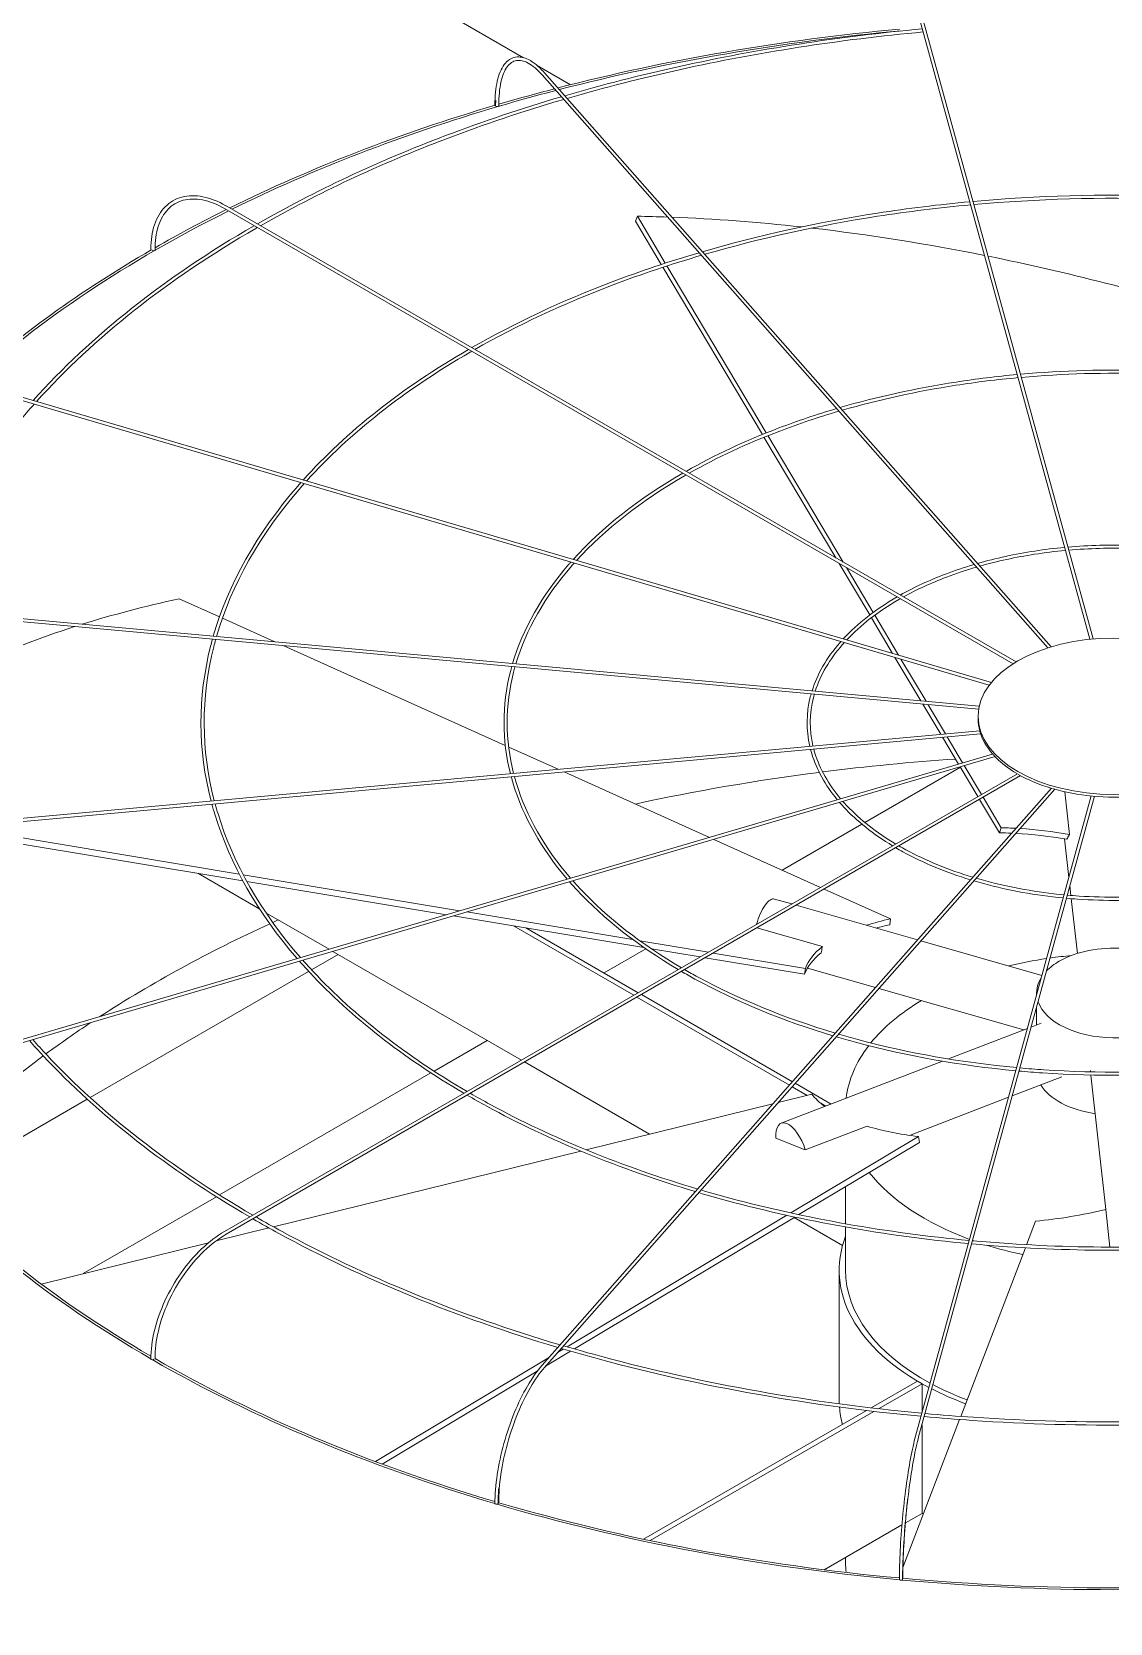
# Model space of a CAD drawing. Header units: millimetres. Extents: x -312439 to 477422, y -331570 to 212570.
# Drawn here: x 397378.9 to 397586.8, y 107644.1 to 107950.9 of the extents above; entities that cross this region are included whole.
import ezdxf

# ---------------------------------------------------------------- set-up
doc = ezdxf.new("R2010")
doc.units = ezdxf.units.MM

msp = doc.modelspace()

# ---------------------------------------------------------------- linework, layer by layer
at = {"color": 3, "linetype": 'Continuous', "lineweight": 0, "extrusion": (0, 0.816497, 0.57735)}
msp.add_line((397473.689, 107945.953), (397355.079, 108014.433), dxfattribs=at)
at = {"color": 0, "linetype": 'Continuous', "lineweight": 0, "extrusion": (0, 0.816497, 0.57735)}
for p, q in [((397549.255, 107956.283), (397582.848, 107833.828)), ((397583.467, 107833.887), (397549.846, 107956.445)), ((397482.719, 107940.739), (397476.297, 107944.447)), ((397477.247, 107942.641), (397574.747, 107832.162)), ((397575.388, 107832.361), (397477.706, 107943.046)), ((397568.637, 107829.451), (397416.32, 107917.391)), ((397416.014, 107916.861), (397568.046, 107829.085)), ((397495.246, 107914.418), (397495.617, 107915.385)), ((397500.209, 107906.077), (397495.246, 107914.418)), ((397495.617, 107915.385), (397501, 107906.337)), ((397519.71, 107873.303), (397500.53, 107905.538)), ((397501.321, 107905.797), (397520.472, 107873.611)), ((397371.537, 107881.435), (397563.467, 107824.974)), ((397563.876, 107825.492), (397371.709, 107882.023)), ((397533.852, 107849.534), (397520.026, 107872.77)), ((397520.789, 107873.078), (397535.292, 107848.702)), ((397540.418, 107838.499), (397534.493, 107848.457)), ((397535.933, 107847.625), (397541.072, 107838.988)), ((397415.057, 107838.137), (397407.299, 107841.629)), ((397348.177, 107839.812), (397561.418, 107820.313)), ((397561.532, 107820.917), (397348.233, 107840.422)), ((397425.725, 107833.336), (397415.618, 107837.885)), ((397544.822, 107831.097), (397540.733, 107837.969)), ((397541.387, 107838.459), (397545.968, 107830.76)), ((397470.155, 107813.34), (397427.44, 107832.564)), ((397550.266, 107821.947), (397545.282, 107830.324)), ((397546.428, 107829.986), (397551.266, 107821.856)), ((397554.102, 107815.499), (397550.653, 107821.297)), ((397551.653, 107821.206), (397554.999, 107815.581)), ((397561.619, 107816.187), (397348.177, 107796.669)), ((397561.315, 107818.479), (397561.315, 107818.979)), ((397348.233, 107796.059), (397561.799, 107815.588)), ((397480.342, 107808.754), (397470.805, 107813.047)), ((397557.519, 107809.757), (397554.449, 107814.916)), ((397555.346, 107814.998), (397558.324, 107809.994)), ((397564.106, 107811.695), (397371.537, 107755.046)), ((397371.709, 107754.458), (397564.566, 107811.192)), ((397416.014, 107719.62), (397568.868, 107807.87)), ((397569.487, 107807.521), (397416.32, 107719.09)), ((397509.5, 107795.631), (397481.478, 107808.243)), ((397539.465, 107798.501), (397557.888, 107809.137)), ((397561.256, 107803.476), (397557.842, 107809.214)), ((397558.647, 107809.451), (397561.96, 107803.882)), ((397477.247, 107693.84), (397575.423, 107805.085)), ((397477.706, 107693.435), (397576.074, 107804.897)), ((397578.924, 107796.203), (397578.011, 107804.412)), ((397549.255, 107680.198), (397583.109, 107803.603)), ((397549.846, 107680.036), (397583.728, 107803.548)), ((397565.4, 107796.511), (397561.569, 107802.95)), ((397562.273, 107803.356), (397565.771, 107797.478)), ((397523.546, 107789.31), (397538.899, 107798.174)), ((397419.562, 107787.252), (397360.13, 107797.147)), ((397364.677, 107797.563), (397418.88, 107788.538)), ((397530.949, 107785.978), (397510.358, 107795.245)), ((397565.4, 107796.511), (397565.771, 107797.478)), ((397577.98, 107795.332), (397578.805, 107787.915)), ((397422.826, 107781.79), (397410.853, 107788.702)), ((397419.637, 107788.412), (397461.352, 107781.467)), ((397458.807, 107780.719), (397420.33, 107787.124)), ((397544.421, 107779.914), (397531.637, 107785.668)), ((397578.988, 107786.267), (397579.193, 107784.427)), ((397522.07, 107783.739), (397525.416, 107782.784)), ((397526.235, 107782.55), (397549.635, 107775.865)), ((397579.262, 107783.807), (397580.436, 107773.24)), ((397436.2, 107774.068), (397424.018, 107781.101)), ((397496.886, 107774.379), (397460.192, 107780.488)), ((397462.738, 107781.237), (397494.767, 107775.904)), ((397544.257, 107778.769), (397544.421, 107779.914)), ((397471.708, 107778.571), (397494.913, 107765.173)), ((397495.78, 107765.673), (397474.142, 107778.165)), ((397518.667, 107778.18), (397531.289, 107774.574)), ((397473.26, 107752.671), (397436.932, 107773.645)), ((397489.192, 107769.476), (397497.248, 107774.127)), ((397496.111, 107775.68), (397509.307, 107773.483)), ((397507.731, 107772.573), (397498.31, 107774.142)), ((397510.258, 107773.325), (397528.007, 107770.37)), ((397550.288, 107775.678), (397573.619, 107769.013)), ((397432.79, 107770.097), (397437.934, 107773.067)), ((397527.842, 107769.225), (397508.682, 107772.415)), ((397527.842, 107769.225), (397528.007, 107770.37)), ((397528.408, 107770.431), (397541.532, 107766.682)), ((397390.116, 107745.459), (397432.246, 107769.783)), ((397495.526, 107764.819), (397524.914, 107747.852)), ((397525.499, 107748.515), (397496.392, 107765.319)), ((397542.184, 107766.496), (397570.139, 107758.51)), ((397572.574, 107765.632), (397572.574, 107765.202)), ((397572.574, 107762.887), (397572.574, 107759.446)), ((397555.58, 107752.91), (397570.809, 107758.767)), ((397571.519, 107759.04), (397573.463, 107759.788)), ((397456.418, 107750.554), (397466.673, 107756.474)), ((397497.975, 107738.402), (397473.873, 107752.318)), ((397523.356, 107740.515), (397554.453, 107752.476)), ((397415.062, 107726.677), (397455.822, 107750.21)), ((397567.886, 107745.798), (397577.432, 107749.47)), ((397582.975, 107750.407), (397582.948, 107750.649)), ((397585.923, 107723.892), (397583.044, 107749.793)), ((397529.264, 107746.11), (397522.784, 107744.514)), ((397525.455, 107747.54), (397528.33, 107745.88)), ((397532.958, 107744.208), (397526.04, 107748.202)), ((397548.059, 107738.172), (397567.176, 107745.525)), ((397359.606, 107727.844), (397389.56, 107745.137)), ((397521.74, 107744.256), (397485.724, 107735.385)), ((397530.965, 107744.358), (397531.919, 107743.808)), ((397527.983, 107735.352), (397539.916, 107739.942)), ((397522.287, 107737.621), (397527.983, 107735.352)), ((397525.194, 107723.214), (397549.786, 107737.934)), ((397549.991, 107736.803), (397526.734, 107722.882)), ((397549.991, 107736.803), (397549.786, 107737.934)), ((397484.719, 107735.137), (397425.45, 107720.538)), ((397535.75, 107721.121), (397535.75, 107728.278)), ((397388.788, 107711.508), (397414.463, 107726.331)), ((397482.051, 107697.39), (397524.428, 107722.756)), ((397525.964, 107722.421), (397483.465, 107696.982)), ((397535.165, 107716.931), (397525.813, 107722.33)), ((397572.392, 107721.628), (397570.654, 107717.09)), ((397585.924, 107723.892), (397586.731, 107716.627)), ((397424.577, 107720.323), (397414.385, 107717.813)), ((397535.75, 107712.189), (397535.75, 107720.499)), ((397412.938, 107717.456), (397380.678, 107709.51)), ((397570.424, 107716.49), (397557.968, 107683.981)), ((397534.525, 107687.186), (397534.525, 107712.189)), ((397482.746, 107696.552), (397477.893, 107693.647)), ((397480.24, 107696.306), (397481.335, 107696.962)), ((397445.108, 107675.277), (397478.509, 107695.27)), ((397476.32, 107692.705), (397446.4, 107674.796)), ((397549.625, 107690.794), (397540.683, 107685.631)), ((397542.126, 107685.464), (397550.491, 107690.293)), ((397550.491, 107690.293), (397549.625, 107690.794)), ((397550.491, 107690.293), (397550.491, 107684.705)), ((397539.797, 107685.119), (397496.812, 107660.302)), ((397498.079, 107660.033), (397541.235, 107684.95)), ((397557.74, 107683.384), (397546.818, 107654.877)), ((397550.491, 107682.39), (397550.491, 107665.29)), ((397546.623, 107663.057), (397531.652, 107654.414)), ((397550.491, 107665.29), (397547.288, 107663.441)), ((397535.75, 107655.793), (397535.75, 107656.779)), ((397546.14, 107653.108), (397546.037, 107652.839))]:
    msp.add_line(p, q, dxfattribs=at)
at = {"color": 0, "linetype": 'Continuous', "lineweight": 0}
for centre, major_axis, ratio, start_param, end_param in [((397587.55, 107801.968), (-262.225, 0), 0.5773503, 4.8709744, 5.1337903), ((397587.55, 107801.968), (-261.613, 0), 0.5773503, 4.8702538, 5.1336735), ((397587.55, 107801.968), (-261.613, 0), 0.5773503, 5.1364588, 5.1836819), ((397587.55, 107801.968), (-262.225, 0), 0.5773503, 5.1365691, 5.1818933), ((397587.55, 107801.968), (-262.225, 0), 0.5773503, 5.1849758, 5.420347), ((397587.55, 107801.968), (-261.613, 0), 0.5773503, 5.183912, 5.4201653), ((397468.463, 107936.846), (0.306, 0), 0.5773503, 3.1415927, 4.134446), ((397468.602, 107936.689), (0.306, 0.003), 0.5659728, 3.6079382, 5.1787345), ((397468.602, 107936.689), (0.306, 0.003), 0.5659728, 5.1787345, 6.2831853), ((397587.55, 107801.968), (-261.613, 0), 0.5773503, 5.4234857, 5.718128), ((397587.55, 107801.968), (-262.225, 0), 0.5773503, 5.4236595, 5.4949761), ((397587.92, 107760.251), (-236.033, 90.421), 0.5343599, 5.2814302, 5.3074736), ((397587.92, 107760.251), (-236.033, 90.421), 0.5343599, 5.1688261, 5.2776752), ((397587.92, 107760.251), (-236.033, 90.421), 0.5343599, 5.0198116, 5.1604272), ((397587.55, 107801.968), (-262.225, 0), 0.5773503, 5.4989549, 5.7196003), ((397402.129, 107909.021), (0.306, 0), 0.5773503, 3.1415927, 4.450555), ((397402.345, 107908.896), (0.306, 0.004), 0.5683066, 3.9193388, 5.4901351), ((397402.345, 107908.896), (0.306, 0.004), 0.5683066, 5.4901351, 6.2831853), ((397587.92, 107760.251), (-236.033, 90.421), 0.5343599, 4.8289255, 5.0170065), ((397587.714, 107760.43), (-250.189, 35.961), 0.3284711, 5.5638228, 5.6785471), ((397587.714, 107760.43), (-250.189, 35.961), 0.3284711, 5.6885713, 5.965771), ((397587.442, 107818.479), (-26.126, 0), 0.5773503, 0, 0.1535113), ((397587.442, 107818.479), (-26.126, 0), 0.5773503, 0.160648, 0.4676706), ((397587.55, 107660.728), (-261.613, 0), 0.5773503, 4.8296672, 4.9289778), ((397587.442, 107818.479), (-26.126, 0), 0.5773503, 0.4748072, 0.7818298), ((397587.55, 107660.728), (-261.613, 0), 0.5773503, 4.9315023, 5.0730373), ((397587.442, 107818.479), (-26.126, 0), 0.5773503, 0.7889665, 1.0959891), ((397587.442, 107818.479), (-26.126, 0), 0.5773503, 1.1031258, 1.4101484), ((397587.442, 107818.479), (-26.126, 0), 0.5773503, 1.417285, 1.7243076), ((397587.55, 107759.284), (-56.639, 21.698), 0.5343599, 5.2632147, 5.3074736), ((397587.92, 107760.251), (56.639, -21.698), 0.5343599, 2.113134, 2.1658809), ((397587.55, 107759.284), (-56.639, 21.698), 0.5343599, 5.0728277, 5.2488944), ((397587.92, 107760.251), (56.639, -21.698), 0.5343599, 1.92896, 2.0989228), ((397520.552, 107778.425), (1.518, 5.315), 0.3621096, 0, 1.5955332), ((397587.55, 107660.728), (-261.613, 0), 0.5773503, 5.3759613, 5.381266), ((397587.714, 107760.43), (-60.036, 8.629), 0.3284711, 5.5638228, 5.6832782), ((397587.55, 107660.728), (-261.613, 0), 0.5773503, 5.3840325, 5.5566031), ((397587.55, 107759.284), (-60.036, 8.629), 0.3284711, 5.5638228, 5.6281345), ((397587.55, 107759.284), (-60.036, 8.629), 0.3284711, 5.9809914, 6.2156373), ((397587.714, 107760.43), (-60.036, 8.629), 0.3284711, 5.9787164, 6.2156373), ((397587.55, 107765.632), (-14.976, 0), 0.5773503, 3.6916997, 5.4977871), ((397587.55, 107743.32), (-51.8, 0), 0.5773503, 4.9668384, 5.1151413), ((397587.55, 107765.632), (-14.976, 0), 0.5773503, 5.4977871, 5.7722245), ((397587.55, 107743.32), (-51.8, 0), 0.5773503, 4.8725497, 4.9536635), ((397587.55, 107765.632), (-14.976, 0), 0.5773503, 5.9253681, 6.3268432), ((397587.55, 107743.32), (-51.8, 0), 0.5773503, 5.5125312, 5.8454489), ((397587.55, 107765.632), (-14.976, 0), 0.5773503, 0.1968015, 2.9056449), ((397587.55, 107660.728), (-261.613, 0), 0.5773503, 5.5668053, 5.6187776), ((397587.55, 107743.32), (-51.8, 0), 0.5773503, 5.864801, 6.2160224), ((397587.55, 107660.728), (-261.613, 0), 0.5773503, 5.6218563, 5.7966666), ((397587.344, 107760.416), (-59.674, -10.853), 0.3443205, 0.1772511, 0.3142745), ((397587.55, 107750.724), (-14.976, 0), 0.5773503, 0.3310244, 1.3226651), ((397525.341, 107735.355), (-1.984, 5.159), 0.4527097, 4.5393785, 7.2340672), ((397587.344, 107760.416), (-59.674, -10.853), 0.3443205, 0.5921448, 0.8290657), ((397587.55, 107801.968), (-261.613, 0), 0.5773503, 0.4715588, 0.781436), ((397587.55, 107801.968), (-262.225, 0), 0.5773503, 0.4717795, 0.7837457), ((397587.55, 107743.32), (-51.8, 0), 0.5773503, 0.4237953, 1.0021877), ((397587.179, 107760.224), (-56.425, -22.248), 0.5660586, 1.0925617, 1.3294826), ((397587.55, 107712.189), (-53.025, 0), 0.5773503, 6.0678252, 7.1147249), ((397587.55, 107743.32), (-51.8, 0), 0.5773503, 1.0153625, 1.0203014), ((397587.55, 107743.32), (-51.8, 0), 0.5773503, 1.0757224, 1.2236785), ((397587.55, 107712.189), (-51.8, 0), 0.5773503, 0, 0.8158921), ((397402.129, 107695.04), (0.306, 0), 0.5773503, 3.1415927, 6.0213513), ((397587.55, 107801.968), (-262.225, 0), 0.5773503, 0.7858257, 1.0981183), ((397402.345, 107695.165), (0.306, 0.004), 0.5862544, 5.4898935, 6.2831853), ((397587.55, 107801.968), (-261.613, 0), 0.5773503, 0.7858227, 1.096892), ((397587.55, 107712.189), (-53.025, 0), 0.5773503, 0.8456372, 1.0001122), ((397587.55, 107712.189), (-51.8, 0), 0.5773503, 0.8304704, 0.9913861), ((397587.55, 107687.186), (-53.025, 0), 0.5773503, 0, 0.0255506), ((397587.55, 107687.186), (-53.025, 0), 0.5773503, 0.0459168, 0.1554998), ((397468.463, 107667.214), (-0.306, 0), 0.5773503, 0, 3.1415927), ((397587.55, 107801.968), (-262.225, 0), 0.5773503, 1.0998851, 1.4125333), ((397468.602, 107667.372), (-0.306, -0.003), 0.5885883, 2.6652649, 3.1415927), ((397587.55, 107801.968), (-261.613, 0), 0.5773503, 1.1000981, 1.4118355), ((397587.55, 107687.186), (-53.025, 0), 0.5773503, 0.7969487, 0.8037884), ((397587.55, 107661.228), (-262.225, 0), 0.5773503, 0, 2.3561945), ((397587.55, 107655.793), (-51.8, 0), 0.5773503, 0, 0.0632109), ((397546.444, 107652.586), (-0.306, 0), 0.5773503, 0, 3.1415927), ((397587.55, 107801.968), (-262.225, 0), 0.5773503, 1.4139544, 1.727034), ((397546.492, 107652.76), (-0.306, -0.001), 0.5898153, 2.9827557, 3.1415927), ((397587.55, 107801.968), (-261.613, 0), 0.5773503, 1.41439, 1.726367)]:
    msp.add_ellipse(centre, major_axis=major_axis, ratio=ratio, start_param=start_param, end_param=end_param, dxfattribs=at)
msp.add_ellipse((397587.442, 107818.979), major_axis=(-26.126, 0), ratio=0.5773503, dxfattribs=at)
for points, knots in [([(397550.565, 107951.508), (397542.558, 107950.771), (397534.617, 107949.794), (397511.19, 107946.168), (397496.029, 107942.82), (397481.622, 107938.609)], [5.65586592, 5.65586592, 5.65586592, 5.65586592, 5.75969853, 5.75969853, 5.96646224, 5.96646224, 5.96646224, 5.96646224]), ([(397550.729, 107950.908), (397542.652, 107950.167), (397534.643, 107949.181), (397511.321, 107945.563), (397496.325, 107942.255), (397482.07, 107938.102)], [5.65539644, 5.65539644, 5.65539644, 5.65539644, 5.76029586, 5.76029586, 5.96514032, 5.96514032, 5.96514032, 5.96514032]), ([(397468.157, 107936.846), (397468.157, 107938.562), (397468.308, 107940.11), (397468.904, 107942.736), (397469.349, 107943.814), (397470.529, 107945.399), (397471.278, 107945.905), (397472.919, 107946.19), (397473.778, 107946.016), (397475.591, 107945.096), (397476.556, 107944.31), (397477.58, 107943.187), (397477.643, 107943.117), (397477.706, 107943.046)], [4.712389, 4.712389, 4.712389, 4.712389, 5.0265482, 5.0265482, 5.3407075, 5.3407075, 5.6548668, 5.6548668, 5.9484515, 5.9484515, 6.2626108, 6.2626108, 6.2831853, 6.2831853, 6.2831853, 6.2831853]), ([(397477.247, 107942.641), (397476.333, 107943.677), (397475.425, 107944.442), (397473.742, 107945.364), (397472.976, 107945.521), (397471.634, 107945.286), (397471.037, 107944.892), (397470.01, 107943.493), (397469.594, 107942.488), (397469.042, 107939.985), (397468.902, 107938.494), (397468.908, 107936.787), (397468.908, 107936.739), (397468.909, 107936.691)], [0, 0, 0, 0, 0.3146448, 0.3146448, 0.6289116, 0.6289116, 0.9461796, 0.9461796, 1.2634477, 1.2634477, 1.5772832, 1.5772832, 1.5863402, 1.5863402, 1.5863402, 1.5863402]), ([(397480.973, 107938.419), (397473.3, 107936.158), (397465.842, 107933.653), (397445.609, 107925.965), (397433.432, 107920.257), (397422.355, 107913.907)], [5.96956861, 5.96956861, 5.96956861, 5.96956861, 6.07987049, 6.07987049, 6.27966483, 6.27966483, 6.27966483, 6.27966483]), ([(397481.42, 107937.912), (397473.647, 107935.63), (397466.096, 107933.096), (397445.945, 107925.435), (397433.919, 107919.807), (397422.969, 107913.552)], [5.96825255, 5.96825255, 5.96825255, 5.96825255, 6.08012371, 6.08012371, 6.27780239, 6.27780239, 6.27780239, 6.27780239]), ([(397468.305, 107937.701), (397468.3, 107937.496), (397468.296, 107937.29), (397468.295, 107936.95), (397468.295, 107936.82), (397468.296, 107936.688)], [7.805980691, 7.805980691, 7.805980691, 7.805980691, 7.845140151, 7.845140151, 7.869416781, 7.869416781, 7.869416781, 7.869416781]), ([(397401.822, 107909.021), (397401.822, 107910.746), (397402.059, 107912.341), (397402.992, 107915.12), (397403.691, 107916.304), (397405.489, 107918.124), (397406.588, 107918.76), (397409.055, 107919.412), (397410.422, 107919.429), (397413.287, 107918.86), (397414.786, 107918.272), (397416.294, 107917.406), (397416.307, 107917.399), (397416.32, 107917.391)], [0, 0, 0, 0, 0.3141593, 0.3141593, 0.6283185, 0.6283185, 0.9411039, 0.9411039, 1.2538555, 1.2538555, 1.5680148, 1.5680148, 1.5707963, 1.5707963, 1.5707963, 1.5707963]), ([(397416.014, 107916.861), (397414.576, 107917.691), (397413.145, 107918.251), (397410.445, 107918.786), (397409.178, 107918.761), (397406.927, 107918.148), (397405.941, 107917.56), (397404.318, 107915.867), (397403.682, 107914.758), (397402.837, 107912.111), (397402.629, 107910.573), (397402.651, 107908.9)], [4.712389, 4.712389, 4.712389, 4.712389, 5.029657, 5.029657, 5.3469251, 5.3469251, 5.6641931, 5.6641931, 5.9814611, 5.9814611, 6.2987292, 6.2987292, 6.2987292, 6.2987292]), ([(397559.708, 107918.18), (397553.722, 107917.628), (397547.786, 107916.897), (397530.27, 107914.187), (397518.932, 107911.688), (397508.155, 107908.544)], [5.65618024, 5.65618024, 5.65618024, 5.65618024, 5.75959703, 5.75959703, 5.96555925, 5.96555925, 5.96555925, 5.96555925]), ([(397559.872, 107917.58), (397553.816, 107917.024), (397547.811, 107916.284), (397530.401, 107913.582), (397519.229, 107911.122), (397508.603, 107908.037)], [5.6555551, 5.6555551, 5.6555551, 5.6555551, 5.760393, 5.760393, 5.9637948, 5.9637948, 5.9637948, 5.9637948]), ([(397614.556, 107918.237), (397608.972, 107918.74), (397603.347, 107919.087), (397585.229, 107919.699), (397572.675, 107919.349), (397560.327, 107918.237)], [5.34296141, 5.34296141, 5.34296141, 5.34296141, 5.43938168, 5.43938168, 5.65261288, 5.65261288, 5.65261288, 5.65261288]), ([(397614.391, 107917.636), (397608.784, 107918.14), (397603.135, 107918.486), (397585.126, 107919.081), (397572.708, 107918.733), (397560.492, 107917.636)], [5.34359392, 5.34359392, 5.34359392, 5.34359392, 5.44060854, 5.44060854, 5.65198037, 5.65198037, 5.65198037, 5.65198037]), ([(397507.506, 107908.354), (397501.755, 107906.66), (397496.166, 107904.782), (397481.045, 107899.037), (397471.955, 107894.781), (397463.679, 107890.049)], [5.96969757, 5.96969757, 5.96969757, 5.96969757, 6.07982614, 6.07982614, 6.27841616, 6.27841616, 6.27841616, 6.27841616]), ([(397507.953, 107907.847), (397502.103, 107906.131), (397496.42, 107904.225), (397481.381, 107898.507), (397472.442, 107894.331), (397464.293, 107889.694)], [5.96794353, 5.96794353, 5.96794353, 5.96794353, 6.08016355, 6.08016355, 6.27592849, 6.27592849, 6.27592849, 6.27592849]), ([(397568.847, 107884.863), (397564.884, 107884.496), (397560.954, 107884.012), (397549.347, 107882.218), (397541.83, 107880.565), (397534.68, 107878.489)], [5.65683386, 5.65683386, 5.65683386, 5.65683386, 5.75939254, 5.75939254, 5.96383461, 5.96383461, 5.96383461, 5.96383461]), ([(397569.012, 107884.263), (397564.979, 107883.892), (397560.979, 107883.399), (397549.478, 107881.612), (397542.126, 107880), (397535.128, 107877.981)], [5.65589869, 5.65589869, 5.65589869, 5.65589869, 5.76058509, 5.76058509, 5.96118261, 5.96118261, 5.96118261, 5.96118261]), ([(397605.416, 107884.92), (397601.743, 107885.248), (397598.042, 107885.476), (397586.032, 107885.884), (397577.682, 107885.654), (397569.467, 107884.92)], [5.34408303, 5.34408303, 5.34408303, 5.34408303, 5.43906993, 5.43906993, 5.65149126, 5.65149126, 5.65149126, 5.65149126]), ([(397605.251, 107884.319), (397601.554, 107884.648), (397597.83, 107884.874), (397585.93, 107885.265), (397577.715, 107885.038), (397569.632, 107884.319)], [5.34503474, 5.34503474, 5.34503474, 5.34503474, 5.44090812, 5.44090812, 5.65053954, 5.65053954, 5.65053954, 5.65053954]), ([(397379.326, 107879.144), (397379.054, 107878.836), (397378.783, 107878.528), (397367.951, 107866.082), (397360.597, 107853.026), (397356.776, 107839.641)], [0.31209175, 0.31209175, 0.31209175, 0.31209175, 0.31977769, 0.31977769, 0.62202139, 0.62202139, 0.62202139, 0.62202139]), ([(397534.03, 107878.299), (397530.206, 107877.171), (397526.488, 107875.921), (397516.477, 107872.119), (397510.47, 107869.314), (397504.993, 107866.196)], [5.97003164, 5.97003164, 5.97003164, 5.97003164, 6.07973571, 6.07973571, 6.27604568, 6.27604568, 6.27604568, 6.27604568]), ([(397534.478, 107877.792), (397530.553, 107876.642), (397526.742, 107875.364), (397516.813, 107871.588), (397510.957, 107868.863), (397505.608, 107865.841)], [5.96740299, 5.96740299, 5.96740299, 5.96740299, 6.08024114, 6.08024114, 6.27230164, 6.27230164, 6.27230164, 6.27230164]), ([(397430.743, 107864.018), (397430.567, 107863.818), (397430.391, 107863.618), (397422.297, 107854.306), (397416.762, 107844.495), (397413.866, 107834.42)], [0.31368489, 0.31368489, 0.31368489, 0.31368489, 0.32029533, 0.32029533, 0.62093354, 0.62093354, 0.62093354, 0.62093354]), ([(397431.392, 107863.827), (397431.168, 107863.575), (397430.946, 107863.323), (397422.861, 107854.034), (397417.369, 107844.321), (397414.487, 107834.364)], [0.31130083, 0.31130083, 0.31130083, 0.31130083, 0.31970361, 0.31970361, 0.61980435, 0.61980435, 0.61980435, 0.61980435]), ([(397577.987, 107851.546), (397576.047, 107851.364), (397574.122, 107851.126), (397568.425, 107850.248), (397564.728, 107849.442), (397561.205, 107848.432)], [5.65878241, 5.65878241, 5.65878241, 5.65878241, 5.75876753, 5.75876753, 5.95869527, 5.95869527, 5.95869527, 5.95869527]), ([(397578.152, 107850.947), (397576.141, 107850.76), (397574.147, 107850.513), (397568.556, 107849.643), (397565.025, 107848.877), (397561.654, 107847.923)], [5.65692719, 5.65692719, 5.65692719, 5.65692719, 5.76114351, 5.76114351, 5.95335964, 5.95335964, 5.95335964, 5.95335964]), ([(397596.276, 107851.602), (397594.513, 107851.757), (397592.738, 107851.865), (397586.837, 107852.068), (397582.689, 107851.96), (397578.607, 107851.602)], [5.34742678, 5.34742678, 5.34742678, 5.34742678, 5.43812478, 5.43812478, 5.64814751, 5.64814751, 5.64814751, 5.64814751]), ([(397596.111, 107851.002), (397594.325, 107851.156), (397592.526, 107851.263), (397586.734, 107851.45), (397582.722, 107851.343), (397578.772, 107851.002)], [5.34934775, 5.34934775, 5.34934775, 5.34934775, 5.44178794, 5.44178794, 5.64622654, 5.64622654, 5.64622654, 5.64622654]), ([(397482.801, 107848.704), (397482.676, 107848.563), (397482.552, 107848.421), (397477.204, 107842.266), (397473.529, 107835.793), (397471.574, 107829.143)], [0.31344956, 0.31344956, 0.31344956, 0.31344956, 0.32044212, 0.32044212, 0.61727915, 0.61727915, 0.61727915, 0.61727915]), ([(397483.45, 107848.513), (397483.278, 107848.32), (397483.107, 107848.126), (397477.767, 107841.994), (397474.137, 107835.62), (397472.196, 107829.086)], [0.30986952, 0.30986952, 0.30986952, 0.30986952, 0.31955549, 0.31955549, 0.6155298, 0.6155298, 0.6155298, 0.6155298]), ([(397560.555, 107848.243), (397558.656, 107847.682), (397556.81, 107847.061), (397551.91, 107845.201), (397548.986, 107843.846), (397546.308, 107842.343)], [5.97102709, 5.97102709, 5.97102709, 5.97102709, 6.0794509, 6.0794509, 6.26898955, 6.26898955, 6.26898955, 6.26898955]), ([(397561.003, 107847.736), (397559.004, 107847.153), (397557.064, 107846.504), (397552.246, 107844.671), (397549.474, 107843.394), (397546.926, 107841.986)], [5.96578422, 5.96578422, 5.96578422, 5.96578422, 6.08045705, 6.08045705, 6.26142742, 6.26142742, 6.26142742, 6.26142742]), ([(397413.697, 107833.821), (397413.572, 107833.369), (397413.452, 107832.917), (397410.84, 107822.593), (397410.871, 107812.503), (397413.43, 107802.636)], [0.62689443, 0.62689443, 0.62689443, 0.62689443, 0.64035432, 0.64035432, 0.93404611, 0.93404611, 0.93404611, 0.93404611]), ([(397414.316, 107833.764), (397414.189, 107833.305), (397414.066, 107832.846), (397411.45, 107822.555), (397411.483, 107812.517), (397414.049, 107802.692)], [0.62582334, 0.62582334, 0.62582334, 0.62582334, 0.63964072, 0.63964072, 0.93502054, 0.93502054, 0.93502054, 0.93502054]), ([(397534.858, 107833.39), (397534.785, 107833.307), (397534.713, 107833.224), (397532.109, 107830.225), (397530.298, 107827.091), (397529.288, 107823.866)], [0.31275087, 0.31275087, 0.31275087, 0.31275087, 0.32087906, 0.32087906, 0.60646372, 0.60646372, 0.60646372, 0.60646372]), ([(397535.509, 107833.199), (397535.387, 107833.064), (397535.268, 107832.929), (397532.674, 107829.954), (397530.908, 107826.919), (397529.912, 107823.809)], [0.30556743, 0.30556743, 0.30556743, 0.30556743, 0.31911145, 0.31911145, 0.60263629, 0.60263629, 0.60263629, 0.60263629]), ([(397471.403, 107828.544), (397471.314, 107828.222), (397471.228, 107827.9), (397469.502, 107821.071), (397469.5, 107814.42), (397471.14, 107807.913)], [0.62618978, 0.62618978, 0.62618978, 0.62618978, 0.64052907, 0.64052907, 0.92987427, 0.92987427, 0.92987427, 0.92987427]), ([(397472.023, 107828.487), (397471.931, 107828.158), (397471.842, 107827.829), (397470.112, 107821.033), (397470.112, 107814.435), (397471.757, 107807.969)], [0.62457061, 0.62457061, 0.62457061, 0.62457061, 0.6394598, 0.6394598, 0.93127617, 0.93127617, 0.93127617, 0.93127617]), ([(397529.11, 107823.267), (397529.056, 107823.075), (397529.004, 107822.883), (397528.165, 107819.549), (397528.131, 107816.338), (397528.855, 107813.191)], [0.62410482, 0.62410482, 0.62410482, 0.62410482, 0.64104385, 0.64104385, 0.91753144, 0.91753144, 0.91753144, 0.91753144]), ([(397529.73, 107823.21), (397529.673, 107823.011), (397529.619, 107822.811), (397528.775, 107819.511), (397528.743, 107816.352), (397529.471, 107813.247)], [0.62079185, 0.62079185, 0.62079185, 0.62079185, 0.63891194, 0.63891194, 0.91997787, 0.91997787, 0.91997787, 0.91997787]), ([(397529.003, 107812.589), (397529.072, 107812.325), (397529.147, 107812.061), (397530.161, 107808.709), (397531.83, 107805.702), (397534.162, 107802.886)], [0.93516687, 0.93516687, 0.93516687, 0.93516687, 0.95843835, 0.95843835, 1.2316048, 1.2316048, 1.2316048, 1.2316048]), ([(397529.622, 107812.646), (397529.69, 107812.388), (397529.765, 107812.13), (397530.781, 107808.834), (397532.453, 107805.863), (397534.803, 107803.075)], [0.93813971, 0.93813971, 0.93813971, 0.93813971, 0.96156851, 0.96156851, 1.23828559, 1.23828559, 1.23828559, 1.23828559]), ([(397471.296, 107807.312), (397471.419, 107806.853), (397471.55, 107806.395), (397473.627, 107799.564), (397477.146, 107793.359), (397482.097, 107787.57)], [0.93878416, 0.93878416, 0.93878416, 0.93878416, 0.9592157, 0.9592157, 1.24402203, 1.24402203, 1.24402203, 1.24402203]), ([(397471.915, 107807.369), (397472.038, 107806.916), (397472.168, 107806.464), (397474.247, 107799.689), (397477.771, 107793.521), (397482.741, 107787.759)], [0.94031776, 0.94031776, 0.94031776, 0.94031776, 0.96078603, 0.96078603, 1.24747633, 1.24747633, 1.24747633, 1.24747633]), ([(397413.589, 107802.035), (397413.766, 107801.382), (397413.953, 107800.729), (397417.094, 107790.419), (397422.465, 107781.016), (397430.036, 107772.255)], [0.94000678, 0.94000678, 0.94000678, 0.94000678, 0.95947637, 0.95947637, 1.24820492, 1.24820492, 1.24820492, 1.24820492]), ([(397414.209, 107802.092), (397414.385, 107801.444), (397414.571, 107800.798), (397417.714, 107790.545), (397423.09, 107781.179), (397430.682, 107772.445)], [0.94103976, 0.94103976, 0.94103976, 0.94103976, 0.9605244, 0.9605244, 1.25053309, 1.25053309, 1.25053309, 1.25053309]), ([(397534.595, 107802.375), (397534.841, 107802.09), (397535.095, 107801.807), (397537.9, 107798.775), (397541.095, 107796.232), (397544.82, 107793.987)], [1.24820371, 1.24820371, 1.24820371, 1.24820371, 1.27608724, 1.27608724, 1.54927756, 1.54927756, 1.54927756, 1.54927756]), ([(397535.242, 107802.565), (397535.494, 107802.278), (397535.754, 107801.993), (397538.552, 107799.026), (397541.726, 107796.536), (397545.427, 107794.337)], [1.2552022, 1.2552022, 1.2552022, 1.2552022, 1.28394226, 1.28394226, 1.55644282, 1.55644282, 1.55644282, 1.55644282]), ([(397578.423, 107795.258), (397578.528, 107795.532), (397578.668, 107795.81), (397578.869, 107796.121), (397578.896, 107796.162), (397578.924, 107796.203)], [0, 0, 0, 0, 1.7008868, 1.7008868, 1.9577529, 1.9577529, 1.9577529, 1.9577529]), ([(397545.424, 107793.628), (397545.873, 107793.365), (397546.33, 107793.106), (397550.694, 107790.713), (397555.098, 107788.885), (397559.846, 107787.434)], [1.5639266, 1.5639266, 1.5639266, 1.5639266, 1.59638594, 1.59638594, 1.86940636, 1.86940636, 1.86940636, 1.86940636]), ([(397546.036, 107793.981), (397546.481, 107793.724), (397546.934, 107793.471), (397551.25, 107791.137), (397555.602, 107789.354), (397560.291, 107787.939)], [1.5712561, 1.5712561, 1.5712561, 1.5712561, 1.60358263, 1.60358263, 1.87454698, 1.87454698, 1.87454698, 1.87454698]), ([(397482.536, 107787.061), (397482.99, 107786.542), (397483.455, 107786.026), (397489.165, 107779.885), (397495.775, 107774.691), (397503.502, 107770.132)], [1.2523872, 1.2523872, 1.2523872, 1.2523872, 1.27803342, 1.27803342, 1.55997281, 1.55997281, 1.55997281, 1.55997281]), ([(397483.184, 107787.251), (397483.643, 107786.73), (397484.115, 107786.212), (397489.817, 107780.136), (397496.408, 107774.996), (397504.112, 107770.484)], [1.2559207, 1.2559207, 1.2559207, 1.2559207, 1.28197401, 1.28197401, 1.56361702, 1.56361702, 1.56361702, 1.56361702]), ([(397560.491, 107787.24), (397561.113, 107787.056), (397561.74, 107786.878), (397567.239, 107785.387), (397572.416, 107784.455), (397577.715, 107783.944)], [1.88173801, 1.88173801, 1.88173801, 1.88173801, 1.91726722, 1.91726722, 2.19052772, 2.19052772, 2.19052772, 2.19052772]), ([(397560.938, 107787.747), (397561.561, 107787.565), (397562.188, 107787.389), (397567.601, 107785.943), (397572.681, 107785.039), (397577.88, 107784.543)], [1.88697171, 1.88697171, 1.88697171, 1.88697171, 1.922693, 1.922693, 2.19235404, 2.19235404, 2.19235404, 2.19235404]), ([(397578.335, 107783.886), (397579.051, 107783.821), (397579.769, 107783.764), (397585.822, 107783.349), (397591.242, 107783.407), (397596.549, 107783.886)], [2.20116261, 2.20116261, 2.20116261, 2.20116261, 2.23802396, 2.23802396, 2.51122637, 2.51122637, 2.51122637, 2.51122637]), ([(397578.499, 107784.486), (397579.25, 107784.419), (397580.003, 107784.361), (397585.949, 107783.967), (397591.22, 107784.026), (397596.384, 107784.486)], [2.2030547, 2.2030547, 2.2030547, 2.2030547, 2.24193573, 2.24193573, 2.50933428, 2.50933428, 2.50933428, 2.50933428]), ([(397531.289, 107774.574), (397531.278, 107774.52), (397531.267, 107774.467), (397531.184, 107774.061), (397531.124, 107773.716), (397531.078, 107773.392)], [52.4705624, 52.4705624, 52.4705624, 52.4705624, 52.7274285, 52.7274285, 54.4283153, 54.4283153, 54.4283153, 54.4283153]), ([(397430.479, 107771.747), (397431.139, 107770.994), (397431.815, 107770.245), (397440.429, 107760.994), (397450.457, 107753.15), (397462.188, 107746.279)], [1.25379638, 1.25379638, 1.25379638, 1.25379638, 1.27868669, 1.27868669, 1.5635663, 1.5635663, 1.5635663, 1.5635663]), ([(397431.126, 107771.937), (397431.792, 107771.182), (397432.475, 107770.431), (397441.082, 107761.246), (397451.09, 107753.456), (397462.798, 107746.631)], [1.25615972, 1.25615972, 1.25615972, 1.25615972, 1.28131662, 1.28131662, 1.56600951, 1.56600951, 1.56600951, 1.56600951]), ([(397504.722, 107770.129), (397505.571, 107769.639), (397506.432, 107769.158), (397515.199, 107764.4), (397524.133, 107760.753), (397533.766, 107757.883)], [1.57102631, 1.57102631, 1.57102631, 1.57102631, 1.60180119, 1.60180119, 1.87974458, 1.87974458, 1.87974458, 1.87974458]), ([(397504.11, 107769.776), (397504.962, 107769.28), (397505.827, 107768.793), (397514.642, 107763.975), (397523.628, 107760.283), (397533.32, 107757.377)], [1.56734097, 1.56734097, 1.56734097, 1.56734097, 1.5981909, 1.5981909, 1.87714164, 1.87714164, 1.87714164, 1.87714164]), ([(397378.429, 107756.435), (397379.293, 107755.451), (397380.178, 107754.473), (397391.696, 107742.114), (397405.144, 107731.617), (397420.883, 107722.432)], [1.25457919, 1.25457919, 1.25457919, 1.25457919, 1.27901417, 1.27901417, 1.56542833, 1.56542833, 1.56542833, 1.56542833]), ([(397379.077, 107756.626), (397379.947, 107755.639), (397380.838, 107754.659), (397392.348, 107742.365), (397405.778, 107731.923), (397421.494, 107722.784)], [1.25635494, 1.25635494, 1.25635494, 1.25635494, 1.28098769, 1.28098769, 1.56726607, 1.56726607, 1.56726607, 1.56726607]), ([(397533.966, 107757.184), (397535.197, 107756.821), (397536.438, 107756.47), (397547.482, 107753.487), (397557.908, 107751.629), (397568.575, 107750.626)], [1.88333864, 1.88333864, 1.88333864, 1.88333864, 1.91863403, 1.91863403, 2.19480098, 2.19480098, 2.19480098, 2.19480098]), ([(397534.414, 107757.691), (397535.644, 107757.33), (397536.886, 107756.982), (397547.844, 107754.043), (397558.173, 107752.213), (397568.74, 107751.226)], [1.88596498, 1.88596498, 1.88596498, 1.88596498, 1.92135596, 1.92135596, 2.19572889, 2.19572889, 2.19572889, 2.19572889]), ([(397569.195, 107750.569), (397570.697, 107750.432), (397572.205, 107750.313), (397584.335, 107749.488), (397595.125, 107749.609), (397605.688, 107750.569)], [2.20014358, 2.20014358, 2.20014358, 2.20014358, 2.23901367, 2.23901367, 2.5122454, 2.5122454, 2.5122454, 2.5122454]), ([(397569.359, 107751.169), (397570.897, 107751.03), (397572.439, 107750.909), (397584.462, 107750.106), (397595.104, 107750.228), (397605.524, 107751.169)], [2.20108803, 2.20108803, 2.20108803, 2.20108803, 2.24097619, 2.24097619, 2.51130095, 2.51130095, 2.51130095, 2.51130095]), ([(397462.797, 107745.923), (397464.051, 107745.196), (397465.324, 107744.48), (397478.59, 107737.238), (397492.158, 107731.682), (397506.794, 107727.321)], [1.56848817, 1.56848817, 1.56848817, 1.56848817, 1.5987935, 1.5987935, 1.87973748, 1.87973748, 1.87973748, 1.87973748]), ([(397463.409, 107746.277), (397464.66, 107745.555), (397465.929, 107744.844), (397479.147, 107737.663), (397492.664, 107732.152), (397507.241, 107727.827)], [1.57094967, 1.57094967, 1.57094967, 1.57094967, 1.60120298, 1.60120298, 1.88148008, 1.88148008, 1.88148008, 1.88148008]), ([(397507.442, 107727.129), (397509.28, 107726.587), (397511.135, 107726.063), (397527.724, 107721.588), (397543.399, 107718.803), (397559.436, 107717.309)], [1.8838758, 1.8838758, 1.8838758, 1.8838758, 1.91908947, 1.91908947, 2.1962344, 2.1962344, 2.1962344, 2.1962344]), ([(397507.889, 107727.636), (397509.728, 107727.096), (397511.583, 107726.574), (397528.086, 107722.143), (397543.664, 107719.388), (397559.6, 107717.909)], [1.88562881, 1.88562881, 1.88562881, 1.88562881, 1.92090607, 1.92090607, 2.19685631, 2.19685631, 2.19685631, 2.19685631]), ([(397421.494, 107722.077), (397423.147, 107721.119), (397424.825, 107720.176), (397442.54, 107710.511), (397460.694, 107703.09), (397480.277, 107697.274)], [1.56912341, 1.56912341, 1.56912341, 1.56912341, 1.59909496, 1.59909496, 1.88107719, 1.88107719, 1.88107719, 1.88107719]), ([(397422.106, 107722.43), (397423.755, 107721.478), (397425.429, 107720.541), (397443.097, 107710.937), (397461.199, 107703.561), (397480.724, 107697.78)], [1.57097144, 1.57097144, 1.57097144, 1.57097144, 1.60090305, 1.60090305, 1.88238695, 1.88238695, 1.88238695, 1.88238695]), ([(397401.822, 107695.04), (397401.822, 107696.765), (397402.059, 107698.62), (397402.977, 107702.415), (397403.66, 107704.355), (397405.404, 107708.133), (397406.465, 107709.972), (397408.865, 107713.372), (397410.204, 107714.932), (397413.031, 107717.625), (397414.52, 107718.758), (397416.014, 107719.62)], [0, 0, 0, 0, 0.3141593, 0.3141593, 0.6283185, 0.6283185, 0.9424778, 0.9424778, 1.2566371, 1.2566371, 1.5707963, 1.5707963, 1.5707963, 1.5707963]), ([(397416.32, 107719.09), (397414.883, 107718.26), (397413.439, 107717.161), (397410.693, 107714.534), (397409.39, 107713.006), (397407.057, 107709.676), (397406.027, 107707.875), (397404.347, 107704.18), (397403.696, 107702.288), (397402.837, 107698.605), (397402.629, 107696.815), (397402.651, 107695.169)], [4.712389, 4.712389, 4.712389, 4.712389, 5.029657, 5.029657, 5.3469251, 5.3469251, 5.6641931, 5.6641931, 5.9814611, 5.9814611, 6.2987292, 6.2987292, 6.2987292, 6.2987292]), ([(397560.055, 107717.252), (397562.344, 107717.044), (397564.641, 107716.862), (397582.848, 107715.628), (397599.008, 107715.812), (397614.828, 107717.252)], [2.19980176, 2.19980176, 2.19980176, 2.19980176, 2.23934285, 2.23934285, 2.51258722, 2.51258722, 2.51258722, 2.51258722]), ([(397560.22, 107717.852), (397562.544, 107717.641), (397564.875, 107717.458), (397582.975, 107716.245), (397598.987, 107716.431), (397614.664, 107717.852)], [2.20043103, 2.20043103, 2.20043103, 2.20043103, 2.24065263, 2.24065263, 2.51195795, 2.51195795, 2.51195795, 2.51195795]), ([(397480.925, 107697.082), (397483.369, 107696.362), (397485.835, 107695.667), (397507.968, 107689.699), (397528.893, 107685.988), (397550.299, 107684.004)], [1.88418355, 1.88418355, 1.88418355, 1.88418355, 1.91931715, 1.91931715, 2.19696607, 2.19696607, 2.19696607, 2.19696607]), ([(397481.372, 107697.589), (397483.817, 107696.871), (397486.283, 107696.178), (397508.33, 107690.255), (397529.158, 107686.573), (397550.463, 107684.603)], [1.88549918, 1.88549918, 1.88549918, 1.88549918, 1.92068034, 1.92068034, 2.19743376, 2.19743376, 2.19743376, 2.19743376]), ([(397468.157, 107667.214), (397468.157, 107668.93), (397468.308, 107670.811), (397468.895, 107674.727), (397469.332, 107676.761), (397470.448, 107680.788), (397471.127, 107682.78), (397472.664, 107686.53), (397473.521, 107688.287), (397475.332, 107691.398), (397476.286, 107692.752), (397477.247, 107693.84)], [4.712389, 4.712389, 4.712389, 4.712389, 5.0265482, 5.0265482, 5.3407075, 5.3407075, 5.6548668, 5.6548668, 5.969026, 5.969026, 6.2831853, 6.2831853, 6.2831853, 6.2831853]), ([(397477.706, 107693.435), (397476.792, 107692.399), (397475.872, 107691.095), (397474.111, 107688.069), (397473.271, 107686.344), (397471.766, 107682.658), (397471.101, 107680.697), (397470.014, 107676.737), (397469.592, 107674.739), (397469.033, 107670.907), (397468.896, 107669.074), (397468.908, 107667.403), (397468.908, 107667.389), (397468.909, 107667.375)], [0, 0, 0, 0, 0.3146448, 0.3146448, 0.6317673, 0.6317673, 0.9490354, 0.9490354, 1.2663034, 1.2663034, 1.5835715, 1.5835715, 1.5863402, 1.5863402, 1.5863402, 1.5863402]), ([(397551.083, 107684.547), (397554.192, 107684.264), (397557.312, 107684.018), (397581.487, 107682.396), (397602.868, 107682.645), (397623.8, 107684.547)], [2.20011555, 2.20011555, 2.20011555, 2.20011555, 2.24049017, 2.24049017, 2.51227343, 2.51227343, 2.51227343, 2.51227343]), ([(397550.918, 107683.947), (397553.993, 107683.666), (397557.077, 107683.422), (397581.36, 107681.778), (397602.89, 107682.026), (397623.965, 107683.947)], [2.19964371, 2.19964371, 2.19964371, 2.19964371, 2.23950729, 2.23950729, 2.51274527, 2.51274527, 2.51274527, 2.51274527]), ([(397546.138, 107652.586), (397546.138, 107654.289), (397546.19, 107656.179), (397546.391, 107660.15), (397546.541, 107662.23), (397546.924, 107666.378), (397547.157, 107668.446), (397547.685, 107672.369), (397547.979, 107674.223), (397548.6, 107677.54), (397548.927, 107679.001), (397549.255, 107680.198)], [4.712389, 4.712389, 4.712389, 4.712389, 5.0265482, 5.0265482, 5.3407075, 5.3407075, 5.6548668, 5.6548668, 5.969026, 5.969026, 6.2831853, 6.2831853, 6.2831853, 6.2831853]), ([(397549.846, 107680.036), (397549.527, 107678.876), (397549.207, 107677.445), (397548.597, 107674.179), (397548.306, 107672.342), (397547.785, 107668.453), (397547.556, 107666.403), (397547.18, 107662.293), (397547.034, 107660.235), (397546.841, 107656.317), (397546.794, 107654.458), (397546.798, 107652.782), (397546.799, 107652.772), (397546.799, 107652.761)], [0, 0, 0, 0, 0.3152669, 0.3152669, 0.6325349, 0.6325349, 0.949803, 0.949803, 1.267071, 1.267071, 1.584339, 1.584339, 1.5863402, 1.5863402, 1.5863402, 1.5863402]), ([(397546.751, 107652.586), (397546.751, 107654.277), (397546.802, 107656.157), (397547.003, 107660.11), (397547.152, 107662.182), (397547.467, 107665.597), (397547.609, 107666.943), (397547.766, 107668.259)], [4.71238898, 4.71238898, 4.71238898, 4.71238898, 5.02654825, 5.02654825, 5.34070751, 5.34070751, 5.54584713, 5.54584713, 5.54584713, 5.54584713])]:
    msp.add_open_spline(points, degree=3, knots=knots, dxfattribs=at)
for points in [[(397421.742, 107913.554), (397404.645, 107903.679), (397390.212, 107892.264), (397379.127, 107879.841)], [(397422.077, 107913.04), (397405.114, 107903.247), (397390.792, 107891.938), (397379.777, 107879.649)], [(397422.354, 107913.2), (397422.262, 107913.147), (397422.169, 107913.093), (397422.077, 107913.04)], [(397463.065, 107889.696), (397450.294, 107882.32), (397439.502, 107873.799), (397431.193, 107864.524)], [(397463.39, 107889.176), (397450.758, 107881.883), (397440.079, 107873.471), (397431.844, 107864.332)], [(397463.678, 107889.342), (397463.582, 107889.287), (397463.486, 107889.232), (397463.39, 107889.176)], [(397504.378, 107865.844), (397495.933, 107860.966), (397488.782, 107855.337), (397483.252, 107849.21)], [(397504.703, 107865.324), (397496.398, 107860.529), (397489.36, 107855.009), (397483.905, 107849.018)], [(397504.991, 107865.49), (397504.895, 107865.435), (397504.799, 107865.379), (397504.703, 107865.324)], [(397545.691, 107841.991), (397541.572, 107839.611), (397538.063, 107836.874), (397535.314, 107833.894)], [(397546.017, 107841.472), (397542.038, 107839.175), (397538.643, 107836.547), (397535.971, 107833.701)], [(397546.305, 107841.637), (397546.208, 107841.582), (397546.112, 107841.527), (397546.017, 107841.472)], [(397468.77, 107667.214), (397468.77, 107668.155), (397468.816, 107669.149), (397468.907, 107670.181)]]:
    msp.add_open_spline(points, degree=3, dxfattribs=at)

doc.saveas('drawing.dxf')
